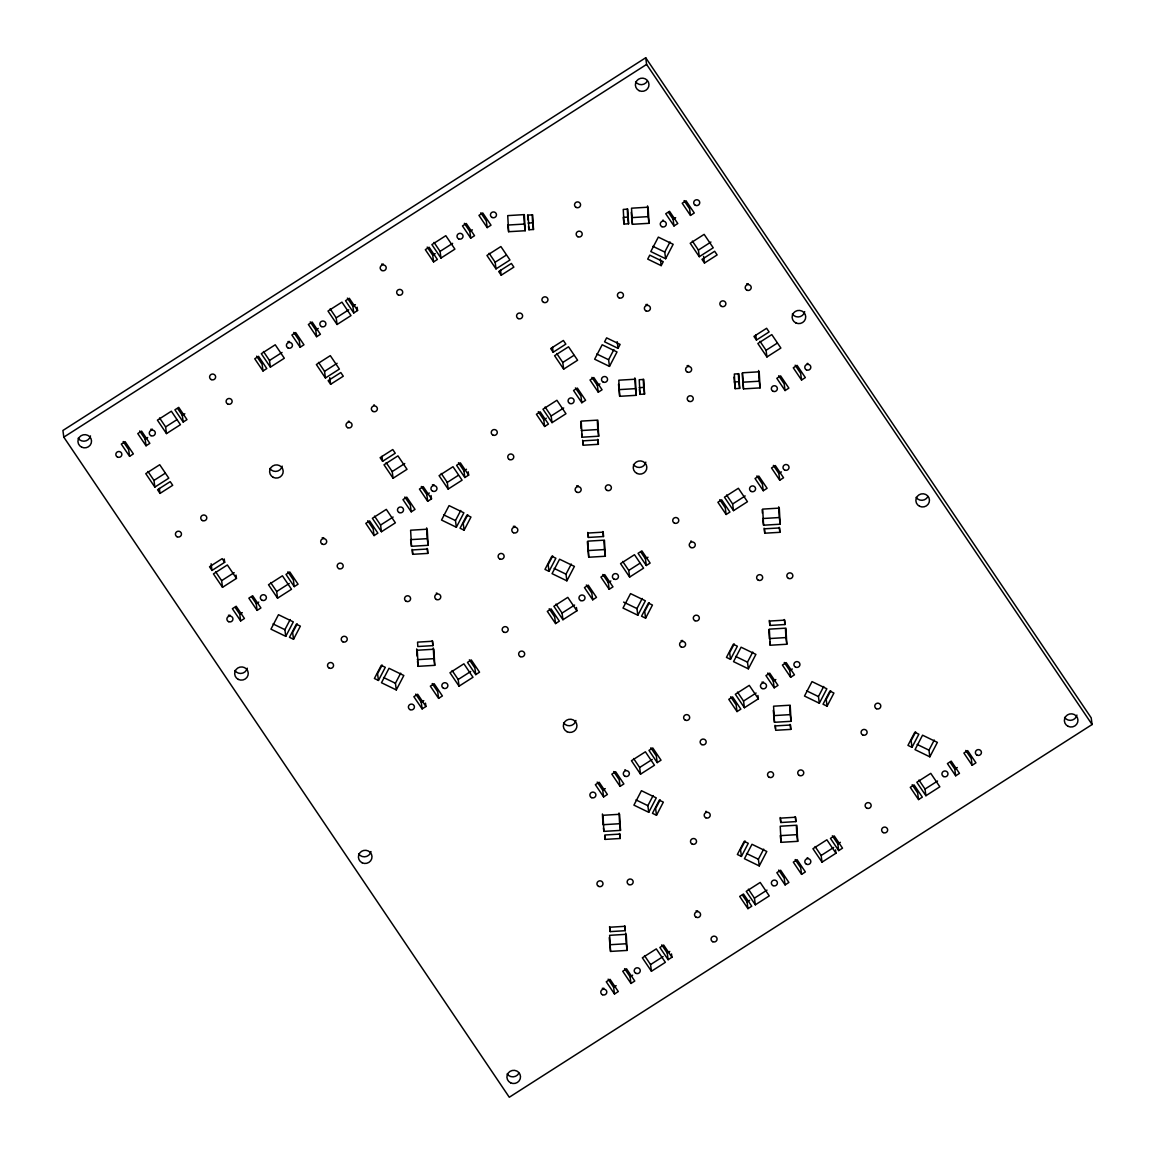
<?xml version="1.0" encoding="UTF-8"?>
<svg xmlns="http://www.w3.org/2000/svg" width="1155" height="1155" viewBox="0 0 1155 1155"><rect width="100%" height="100%" fill="white"/><g stroke="black" fill="none" stroke-linecap="round" stroke-linejoin="round"><path stroke-width="1.5" d="M285.776 636.347L293.312 621.895L278.485 614.705L270.949 629.157L285.776 636.347L284.895 629.677L290.165 619.556M297.21 623.859L292.648 632.608L293.529 639.278L289.486 637.315L296.33 624.191L300.372 626.154L293.529 639.278M456.355 527.243L463.891 512.806L449.064 505.616L441.528 520.053L456.355 527.243L455.474 520.573L460.744 510.467M382.132 665.035L377.57 673.784L378.45 680.454L374.408 678.49L381.251 665.367L385.294 667.316L378.45 680.454M467.804 514.769L463.227 523.518L464.108 530.188L460.065 528.225L466.909 515.101L470.966 517.05L464.108 530.188M396.309 689.925L403.831 675.487L389.004 668.297L381.482 682.735L396.309 689.925L395.429 683.269L400.698 673.148M609.479 366.395L617.015 351.957L602.188 344.768L594.652 359.205L609.479 366.395L608.598 359.725L613.883 349.619M665.627 258.734L673.163 244.297L658.336 237.107L650.799 251.545L665.627 258.734L664.746 252.064L670.03 241.958M618.055 348.348L620.105 344.407L606.62 337.866L604.57 341.808L618.055 348.348L617.174 341.678M661.194 265.636L663.244 261.694L649.76 255.154L647.71 259.095L661.194 265.636L660.314 258.965M552.711 555.945L548.149 564.694L549.029 571.364L544.987 569.401L551.83 556.262L555.873 558.226L549.029 571.364M566.888 580.835L574.41 566.398L559.583 559.208L552.061 573.645L566.888 580.835L566.008 574.165L571.277 564.059M637.834 615.24L645.371 600.802L630.543 593.612L623.007 608.05L637.834 615.24L636.968 608.57L642.238 598.463M649.283 602.751L644.721 611.515L645.602 618.185L641.545 616.221L648.403 603.083L652.445 605.047L645.602 618.185M648.749 812.326L656.271 797.888L641.444 790.699L633.922 805.136L648.749 812.326L647.868 805.656L653.138 795.55M734.205 643.927L729.642 652.691L730.509 659.346L726.466 657.397L733.324 644.259L737.366 646.223L730.509 659.346M660.184 799.838L655.621 808.601L656.502 815.271L652.46 813.308L659.303 800.17L663.345 802.133L656.502 815.271M748.368 668.832L755.904 654.394L741.077 647.204L733.541 661.642L748.368 668.832L747.487 662.162L752.757 652.055M819.328 703.236L826.85 688.799L812.023 681.609L804.501 696.046L819.328 703.236L818.447 696.566L823.717 686.46M745.105 841.013L740.543 849.777L741.409 856.433L737.366 854.483L744.224 841.345L748.267 843.309L741.409 856.433M830.763 690.748L826.2 699.511L827.081 706.167L823.039 704.218L829.882 691.08L833.924 693.043L827.081 706.167M759.268 865.918L766.805 851.48L751.977 844.291L744.441 858.728L759.268 865.918L758.387 859.248L763.672 849.142M915.684 731.923L911.122 740.673L912.002 747.343L907.96 745.379L914.803 732.256L918.846 734.219L912.002 747.343M929.847 756.828L937.384 742.376L922.556 735.186L915.02 749.638L929.847 756.828L928.981 750.158L934.251 740.052M645.717 57.75L62.919 430.469L63.799 437.139L509.283 1097.25L1092.081 724.532L1091.201 717.861L645.717 57.75L646.598 64.42L1092.081 724.532M63.799 437.139L646.598 64.42M146.035 445.787L137.777 433.573L141.589 431.133L149.832 443.361L146.035 445.787L145.155 439.131L147.696 437.5M183.183 422.037L174.925 409.808L178.736 407.383L186.98 419.611L183.183 422.037L182.302 415.367L184.843 413.75M316.614 336.697L308.371 324.483L312.168 322.043L320.411 334.271L316.614 336.697L315.734 330.027L318.275 328.41M357.126 307.187L357.559 310.507L353.762 312.947L352.881 306.277L355.422 304.66M433.587 261.896L425.329 249.668L429.126 247.242L437.384 259.471L433.587 261.896L432.706 255.226L435.233 253.609M470.72 238.147L462.476 225.918L466.274 223.493L474.532 235.707L470.72 238.147L469.854 231.476L472.381 229.859M166.493 433.587L157.412 420.146L171.359 411.223L180.425 424.679L166.493 433.587L165.613 426.917L176.758 419.785M270.386 367.146L261.304 353.704L275.236 344.782L284.318 358.238L270.386 367.146L269.505 360.476L282.037 352.463M337.072 324.497L327.991 311.042L341.938 302.134L351.005 315.575L337.072 324.497L336.192 317.827L348.738 309.8M440.965 258.056L431.883 244.6L445.816 235.692L454.897 249.134L440.965 258.056L440.084 251.386L452.63 243.359M129.562 456.326L133.359 453.901L125.115 441.672L121.318 444.098L129.562 456.326L128.681 449.656L123.181 441.513M262.993 370.986L266.805 368.561L258.547 356.332L254.75 358.772L262.993 370.986L262.127 364.33L256.627 356.173M300.141 347.236L303.953 344.796L295.694 332.582L291.897 335.008L300.141 347.236L299.261 340.566L293.774 332.423M487.193 227.607L491.005 225.182L482.747 212.953L478.95 215.379L487.193 227.607L486.313 220.937L480.827 212.794M154.857 487.092L145.775 473.637L159.722 464.729L168.789 478.17L154.857 487.092L153.976 480.422L165.122 473.29M325.436 377.988L316.369 364.547L330.301 355.639L339.382 369.08L325.436 377.988L324.555 371.332L337.101 363.305M496.015 268.898L486.948 255.457L500.88 246.549L509.961 259.991L496.015 268.898L495.149 262.228L506.294 255.111M160.025 493.402L172.701 485.302L170.218 481.635L157.556 489.734L160.025 493.402L159.376 488.406M330.604 384.312L343.28 376.212L340.797 372.545L328.136 380.645L330.604 384.312L329.738 377.642M501.198 275.222L513.86 267.123L511.391 263.456L498.715 271.555L501.198 275.222L500.534 270.227M673.986 225.961L665.742 213.733L669.539 211.307L677.797 223.536L673.986 225.961L673.12 219.291L675.646 217.674M690.459 215.422L694.271 212.996L686.012 200.768L682.215 203.208L690.459 215.422L689.578 208.752L684.092 200.609M699.28 256.713L690.214 243.272L704.146 234.364L713.227 247.805L699.28 256.713L698.414 250.058L710.946 242.03M224.676 562.312L222.193 558.645L209.531 566.759L212 570.426L224.676 562.312L224.229 558.977M382.579 461.321L395.255 453.222L392.772 449.555L380.111 457.654L382.579 461.321L381.93 456.326M553.158 352.232L565.835 344.132L563.366 340.465L550.69 348.565L553.158 352.232L552.509 347.236M704.463 263.037L717.125 254.937L714.656 251.27L701.98 259.37L704.463 263.037L703.583 256.367M235.995 575.075L236.443 578.41L222.511 587.332L221.63 580.662L234.176 572.635M393.09 478.242L384.009 464.786L397.941 455.879L407.022 469.32L393.09 478.242L392.209 471.572L404.755 463.545M563.669 369.138L554.588 355.697L568.534 346.789L577.601 360.23L563.669 369.138L562.788 362.468L573.934 355.35M240.644 620.914L232.386 608.699L236.183 606.26L244.441 618.488L240.644 620.914L239.764 614.243L242.29 612.626M257.103 610.389L248.859 598.16L252.656 595.735L260.915 607.949L257.103 610.389L256.237 603.719L258.763 602.102M431.046 495.524L431.494 498.859L427.697 501.284L426.816 494.629L429.342 492.997M468.194 471.774L468.641 475.109L464.844 477.535L463.964 470.865L466.49 469.248M544.655 426.484L536.411 414.27L540.208 411.83L548.452 424.058L544.655 426.484L543.774 419.828L546.315 418.197M598.276 392.195L590.017 379.981L593.829 377.541L602.073 389.769L598.276 392.195L597.395 385.525L599.921 383.908M277.561 598.175L268.494 584.733L282.426 575.811L291.508 589.267L277.561 598.175L276.68 591.504L289.226 583.492M381.453 531.733L372.372 518.292L386.319 509.384L395.385 522.825L381.453 531.733L380.573 525.063L393.119 517.05M448.14 489.085L439.073 475.643L453.005 466.721L462.087 480.177L448.14 489.085L447.274 482.415L458.42 475.283M552.032 422.643L542.966 409.202L556.898 400.28L565.964 413.735L552.032 422.643L551.152 415.973L563.698 407.96M294.251 586.625L298.062 584.199L289.804 571.97L286.007 574.396L294.251 586.625L293.384 579.954L287.884 571.812M374.076 535.588L377.873 533.148L369.629 520.919L365.817 523.359L374.076 535.588L373.195 528.918L367.694 520.761M411.223 511.824L415.02 509.398L406.777 497.17L402.965 499.595L411.223 511.824L410.343 505.154L404.842 497.011M581.802 402.734L585.599 400.294L577.356 388.08L573.559 390.506L581.802 402.734L580.922 396.064L575.421 387.921M756.424 340.046L769.1 331.947L766.617 328.28L753.955 336.379L756.424 340.046L755.774 335.051M766.934 356.967L757.853 343.511L771.8 334.603L780.867 348.045L766.934 356.967L766.054 350.297L777.2 343.165M785.068 390.549L788.865 388.123L780.621 375.895L776.824 378.32L785.068 390.549L784.187 383.879L778.687 375.736M801.541 380.024L805.338 377.584L797.094 365.355L793.283 367.795L801.541 380.024L800.66 373.354L795.16 365.197M425.488 703.15L425.921 706.485L422.124 708.91L421.243 702.24L423.784 700.623M609.176 589.281L600.918 577.067L604.729 574.627L612.973 586.856L609.176 589.281L608.295 582.611L610.836 580.994M646.324 565.531L638.065 553.303L641.877 550.877L650.121 563.091L646.324 565.531L645.443 558.861L647.984 557.244M779.755 480.191L771.511 467.963L775.308 465.537L783.552 477.766L779.755 480.191L778.874 473.521L781.415 471.904M459.055 686.171L449.974 672.73L463.906 663.807L472.987 677.263L459.055 686.171L458.174 679.501L470.72 671.488M576.432 607.487L576.879 610.822L562.933 619.73L562.066 613.06L574.598 605.047M629.634 577.081L620.553 563.626L634.485 554.718L643.566 568.159L629.634 577.081L628.753 570.411L639.899 563.279M733.526 510.64L724.445 497.184L738.377 488.276L747.458 501.718L733.526 510.64L732.645 503.97L745.177 495.943M438.597 698.371L442.394 695.945L434.15 683.717L430.339 686.157L438.597 698.371L437.716 691.715L432.215 683.558M475.745 674.621L479.542 672.196L471.298 659.967L467.486 662.393L475.745 674.621L474.864 667.951L469.363 659.808M555.555 623.57L559.352 621.145L551.108 608.916L547.311 611.356L555.555 623.57L554.674 616.914L549.174 608.757M592.703 599.82L596.5 597.38L588.256 585.166L584.459 587.592L592.703 599.82L591.822 593.15L586.321 585.008M726.134 514.48L729.946 512.055L721.687 499.826L717.89 502.252L726.134 514.48L725.253 507.81L719.767 499.667M763.282 490.731L767.093 488.291L758.835 476.077L755.038 478.502L763.282 490.731L762.401 484.06L756.915 475.903M603.603 796.907L595.359 784.678L599.156 782.253L607.4 794.467L603.603 796.907L602.722 790.237L605.263 788.62M774.182 687.817L765.938 675.588L769.735 673.163L777.994 685.377L774.182 687.817L773.316 681.147L775.842 679.53M790.655 677.278L782.411 665.049L786.208 662.624L794.452 674.852L790.655 677.278L789.775 670.607L792.316 668.99M640.534 774.168L631.453 760.712L645.4 751.804L654.466 765.245L640.534 774.168L639.653 767.498L652.2 759.47M757.925 695.483L758.359 698.804L744.426 707.726L743.546 701.056L756.092 693.029M620.076 786.367L623.873 783.942L615.629 771.713L611.832 774.153L620.076 786.367L619.196 779.697L613.695 771.554M657.224 762.618L661.021 760.178L652.777 747.964L648.98 750.389L657.224 762.618L656.343 755.948L650.843 747.79M737.034 711.567L740.846 709.141L732.588 696.913L728.791 699.338L737.034 711.567L736.168 704.897L730.667 696.754M614.503 993.993L606.26 981.764L610.057 979.339L618.315 991.553L614.503 993.993L613.637 987.323L616.164 985.706M630.977 983.454L622.733 971.24L626.53 968.8L634.774 981.028L630.977 983.454L630.096 976.784L632.637 975.167M671.488 953.929L671.921 957.264L668.124 959.704L667.244 953.034L669.785 951.417M747.949 908.653L739.691 896.424L743.488 893.999L751.746 906.227L747.949 908.653L747.068 901.983L749.595 900.366M838.703 850.614L830.459 838.386L834.257 835.946L842.515 848.174L838.703 850.614L837.823 843.944L840.364 842.313M955.676 775.799L947.418 763.585L951.229 761.145L959.473 773.374L955.676 775.799L954.795 769.143L957.322 767.512M651.434 971.254L642.353 957.798L656.3 948.89L665.367 962.332L651.434 971.254L650.554 964.584L663.1 956.557M755.327 904.813L746.245 891.357L760.192 882.449L769.259 895.89L755.327 904.813L754.446 898.142L766.992 890.115M835.513 849.907L835.946 853.242L822.014 862.15L821.133 855.494L833.679 847.467M925.906 795.723L916.825 782.267L930.771 773.359L939.838 786.8L925.906 795.723L925.025 789.053L937.571 781.025M785.097 884.903L788.894 882.463L780.636 870.249L776.839 872.675L785.097 884.903L784.216 878.233L778.715 870.076M801.556 874.364L805.367 871.938L797.109 859.71L793.312 862.135L801.556 874.364L800.689 867.694L795.189 859.551M918.528 799.563L922.325 797.138L914.081 784.909L910.27 787.335L918.528 799.563L917.648 792.893L912.147 784.75M972.149 765.274L975.946 762.834L967.688 750.62L963.891 753.046L972.149 765.274L971.268 758.604L965.768 750.447M528.08 223.088L532.614 222.828L533.48 229.484L528.961 229.758L528.514 226.423M628.594 223.796L627.714 217.126L623.195 217.4L624.061 224.056L628.594 223.796L627.786 209.156L623.252 209.416L624.061 224.056M525.222 230.726L524.341 224.056L507.738 225.052L508.619 231.707L525.222 230.726L524.327 214.613L507.724 215.61L508.619 231.707M631.525 217.631L648.143 216.635L649.023 223.305L632.406 224.301L631.236 212.26M639.148 387.69L643.682 387.416L644.562 394.086L640.029 394.346L639.365 389.351M734.262 381.987L738.796 381.713L739.662 388.383L735.143 388.658L733.988 377.108M618.806 389.639L635.423 388.643L636.29 395.313L619.686 396.309L618.517 384.269M742.607 382.218L759.21 381.222L760.091 387.892L743.488 388.889L742.116 373.267M581.21 430.541L597.814 429.545L598.694 436.215L582.091 437.211L581.644 433.876M583.289 445.224L598.377 444.314L598.146 439.925L583.044 440.835L583.289 445.224L582.625 440.214M428.115 545.304L427.235 538.649L410.631 539.645L411.498 546.301L428.115 545.304L427.22 529.207L410.617 530.203L411.498 546.301M762.69 518.537L779.293 517.541L780.174 524.211L763.571 525.207L762.906 520.212M588.386 537.436L603.488 536.526L603.242 532.137L588.14 533.047L588.386 537.436L587.722 532.441M412.71 554.313L427.798 553.404L427.552 549.015L412.465 549.924L412.71 554.313L412.046 549.318M764.769 533.206L779.87 532.311L779.625 527.922L764.523 528.817L764.769 533.206L764.105 528.21M587.852 550.574L604.455 549.578L605.336 556.248L588.732 557.244L587.346 541.637M432.908 645.631L417.807 646.526L417.561 642.137L432.663 641.242L432.908 645.631L432.244 640.621M769.865 625.433L784.967 624.523L784.721 620.134L769.634 621.044L769.865 625.433L769.216 620.437M417.273 659.664L433.876 658.668L434.756 665.338L418.139 666.334L417.489 661.339M769.764 641.906L770.212 645.241L786.815 644.245L785.934 637.574L769.331 638.571L768.84 629.619M773.59 715.624L790.193 714.627L791.074 721.298L774.471 722.294L773.301 710.253M790.771 729.397L775.669 730.292L775.424 725.903L790.525 725.008L790.771 729.397L790.107 724.387M603.444 828.048L603.892 831.383L620.495 830.387L619.614 823.717L603.011 824.713L602.419 813.986M780.78 822.519L795.867 821.609L795.622 817.22L780.535 818.13L780.78 822.519L780.116 817.523M605.09 839.396L620.192 838.487L619.946 834.098L604.845 835.007L605.09 839.396L604.657 836.061M797.715 841.331L796.834 834.661L780.231 835.657L781.112 842.327L797.715 841.331L796.82 825.233L780.217 826.229L781.112 842.327M610.187 931.609L625.288 930.699L625.043 926.31L609.956 927.22L610.187 931.609L609.537 926.613M609.652 944.747L626.255 943.75L627.136 950.421L610.533 951.417L609.263 937.586M652.893 246.318L664.746 252.064M596.745 353.979L608.598 359.725M443.621 514.827L455.474 520.573M554.14 568.419L566.008 574.165M623.613 602.102L636.968 608.57M735.634 656.415L747.487 662.162M806.58 690.82L818.447 696.566M917.113 744.412L928.981 750.158M273.028 623.917L284.895 629.677M383.561 677.509L395.429 683.269M636.001 799.91L647.868 805.656M746.534 853.502L758.387 859.248M692.365 241.092L698.414 250.058M760.004 341.331L766.054 350.297M668.528 212.506L673.12 219.291M773.374 465.378L778.874 473.521M950.204 762.343L954.795 769.143M726.596 495.004L732.645 503.97M918.976 780.087L925.025 789.053M591.894 377.382L597.395 385.525M784.274 662.465L789.775 670.607M489.099 253.277L495.149 262.228M556.739 353.517L562.788 362.468M464.353 223.319L469.854 231.476M767.815 672.99L773.316 681.147M758.359 698.804L749.277 685.363L735.345 694.271L744.426 707.726M434.035 242.42L440.084 251.386M545.102 407.008L551.152 415.973M737.496 692.09L743.546 701.056M640.866 552.076L645.443 558.861M832.336 835.787L837.823 843.944M427.206 247.083L432.706 255.226M538.273 411.671L543.774 419.828M835.946 853.242L826.879 839.8L812.947 848.708L822.014 862.15M622.704 561.446L628.753 570.411M815.083 846.528L821.133 855.494M602.794 574.468L608.295 582.611M576.879 610.822L567.798 597.366L553.866 606.288L562.933 619.73M556.003 604.094L562.066 613.06M748.397 889.177L754.446 898.142M357.559 310.507L349.315 298.293L345.518 300.719L353.762 312.947M468.641 475.109L460.383 462.881L456.586 465.306L464.844 477.535M347.381 298.12L352.881 306.277M458.463 462.722L463.964 470.865M742.477 895.197L747.068 901.983M330.142 308.861L336.192 317.827M441.224 473.449L447.274 482.415M633.604 758.532L639.653 767.498M431.494 498.859L423.235 486.63L419.438 489.07L427.697 501.284M310.233 321.884L315.734 330.027M421.315 486.472L426.816 494.629M318.506 362.367L324.555 371.332M386.16 462.606L392.209 471.572M597.222 782.094L602.722 790.237M263.456 351.51L269.505 360.476M374.523 516.097L380.573 525.063M671.921 957.264L663.677 945.05L659.88 947.475L668.124 959.704M661.743 944.877L667.244 953.034M452.125 670.535L458.174 679.501M644.504 955.618L650.554 964.584M624.595 968.641L630.096 976.784M425.921 706.485L417.677 694.256L413.865 696.682L422.124 708.91M415.742 694.097L421.243 702.24M608.136 979.166L613.637 987.323M177.726 408.581L182.302 415.367M159.563 417.951L165.613 426.917M270.631 582.539L276.68 591.504M139.654 430.974L145.155 439.131M251.646 596.918L256.237 603.719M236.443 578.41L227.362 564.968L213.43 573.876L222.511 587.332M147.927 471.457L153.976 480.422M215.581 571.696L221.63 580.662M235.172 607.458L239.764 614.243M779.206 527.301L779.87 532.311M784.303 619.528L784.967 624.523M795.217 816.614L795.867 821.609M775.019 725.297L775.453 728.632M597.727 439.319L598.377 444.314M602.823 531.531L603.488 536.526M619.528 833.491L620.192 838.487M624.624 925.704L625.288 930.699M427.148 548.408L427.798 553.404M211.12 563.756L212 570.426M780.174 524.211L779.279 508.113L762.675 509.11L763.571 525.207M786.815 644.245L785.92 628.147L769.317 629.143L770.212 645.241M791.074 721.298L790.193 705.2L773.576 706.196L774.471 722.294M778.701 506.814L779.293 517.541M785.443 628.623L785.934 637.574M789.702 705.691L790.193 714.627M796.344 825.71L796.834 834.661M760.091 387.892L759.196 371.794L742.593 372.791L743.488 388.889M758.618 370.495L759.21 381.222M762.199 509.6L762.401 513.167M739.662 388.383L738.854 373.744L734.335 374.018L735.143 388.658M738.348 373.585L738.796 381.713M649.023 223.305L648.128 207.193L631.525 208.189L632.406 224.301M647.551 205.893L648.143 216.635M644.562 394.086L643.754 379.446L639.22 379.721L640.029 394.346M643.234 379.273L643.682 387.416M627.266 208.983L627.714 217.126M636.29 395.313L635.409 379.201L618.806 380.197L619.686 396.309M634.831 377.902L635.423 388.643M598.694 436.215L597.799 420.117L581.196 421.113L582.091 437.211M605.336 556.248L604.44 540.15L587.837 541.146L588.732 557.244M620.495 830.387L619.6 814.289L602.997 815.286L603.892 831.383M627.136 950.421L626.241 934.323L609.638 935.319L610.533 951.417M597.323 420.608L597.814 429.545M603.964 540.641L604.455 549.578M619.022 812.99L619.614 823.717M625.664 933.023L626.255 943.75M580.72 421.604L581.109 428.75M533.48 229.484L532.672 214.844L528.153 215.119L528.961 229.758M532.152 214.686L532.614 222.828M527.633 214.96L527.893 219.84M523.85 215.104L524.341 224.056M434.756 665.338L433.861 649.24L417.258 650.236L418.139 666.334M426.643 527.907L427.235 538.649M433.284 647.941L433.876 658.668M416.666 648.937L417.071 656.098M383.258 263.99A3.032 2.931 -7.5 0 1 381.699 264.076M807.879 857.717A3.032 2.931 -7.5 0 1 807.114 857.862M682.663 640.462A3.032 2.931 -7.5 0 1 681.104 640.563M691.542 541.161A3.032 2.931 -7.5 0 1 690.748 541.103M437.066 593.136A3.032 2.931 -7.5 0 1 436.272 593.078M514.885 526.218A3.032 2.931 -7.5 0 1 513.311 526.305M578.222 485.692A3.032 2.931 -7.5 0 1 576.663 485.793M807.865 363.377A3.032 2.931 -7.5 0 1 807.085 363.522M688.698 365.529A3.032 2.931 -7.5 0 1 687.138 365.615M434.02 484.652A3.032 2.931 -7.5 0 1 432.446 484.739M748.267 283.668A3.032 2.931 -7.5 0 1 746.708 283.769M663.345 220.172A3.032 2.931 -7.5 0 1 662.566 220.316M647.45 304.4A3.032 2.931 -7.5 0 1 645.89 304.487M289.486 341.447A3.032 2.931 -7.5 0 1 287.927 341.548M374.422 404.943A3.032 2.931 -7.5 0 1 373.643 405.087M349.084 421.156A3.032 2.931 -7.5 0 1 348.305 421.301M152.359 429.155A3.032 2.931 -7.5 0 1 150.8 429.241M804.703 311.648A6.8 6.598 -7.5 0 1 792.344 313.987M647.363 81.023A6.8 6.598 -7.5 0 1 635.597 81.716M645.818 462.159A6.8 6.598 -7.5 0 1 633.46 464.498M247.242 668.168A6.8 6.598 -7.5 0 1 234.884 670.492M90.494 435.897A6.8 6.598 -7.5 0 1 78.136 438.236M370.986 851.524A6.8 6.598 -7.5 0 1 358.628 853.863M575.926 720.46A6.8 6.598 -7.5 0 1 563.568 722.799M927.855 496.65A6.8 6.598 -7.5 0 1 916.088 497.357M518.898 1073.197A6.8 6.598 -7.5 0 1 507.132 1073.905M282.181 466.129A6.8 6.598 -7.5 0 1 269.822 468.454M1076.936 715.061A6.8 6.598 -7.5 0 1 1064.578 717.385M697.62 910.732A3.032 2.931 -7.5 0 1 696.061 910.833M603.848 988.204A3.032 2.931 -7.5 0 1 602.289 988.305M706.485 811.431A3.032 2.931 -7.5 0 1 705.705 811.388M625.62 769.88A3.032 2.931 -7.5 0 1 624.841 769.822M763.542 682.028A3.032 2.931 -7.5 0 1 761.968 682.114M229.989 615.139A3.032 2.931 -7.5 0 1 228.416 615.225M323.747 537.667A3.032 2.931 -7.5 0 1 322.187 537.754M81.644 447.158A6.8 6.598 -7.5 0 0 91.519 440.849A6.8 6.598 -7.5 0 0 81.009 435.753A6.8 6.598 -7.5 0 0 81.644 447.158M117.478 457.048A3.032 2.931 -7.5 0 0 121.867 454.247A3.032 2.931 -7.5 0 0 117.204 451.98A3.032 2.931 -7.5 0 0 117.478 457.048M150.93 435.666A3.032 2.931 -7.5 0 0 155.319 432.851A3.032 2.931 -7.5 0 0 150.641 430.598A3.032 2.931 -7.5 0 0 150.93 435.666M238.378 679.429A6.8 6.598 -7.5 0 0 248.253 673.105A6.8 6.598 -7.5 0 0 237.757 668.023A6.8 6.598 -7.5 0 0 238.378 679.429M399.139 512.546A3.032 2.931 -7.5 0 0 403.528 509.745A3.032 2.931 -7.5 0 0 398.85 507.478A3.032 2.931 -7.5 0 0 399.139 512.546M432.591 491.164A3.032 2.931 -7.5 0 0 436.98 488.348A3.032 2.931 -7.5 0 0 432.302 486.096A3.032 2.931 -7.5 0 0 432.591 491.164M273.316 477.39A6.8 6.598 -7.5 0 0 283.192 471.081A6.8 6.598 -7.5 0 0 272.696 465.985A6.8 6.598 -7.5 0 0 273.316 477.39M288.057 347.958A3.032 2.931 -7.5 0 0 292.446 345.157A3.032 2.931 -7.5 0 0 287.783 342.891A3.032 2.931 -7.5 0 0 288.057 347.958M321.509 326.576A3.032 2.931 -7.5 0 0 325.898 323.761A3.032 2.931 -7.5 0 0 321.234 321.494A3.032 2.931 -7.5 0 0 321.509 326.576M398.331 294.944A3.032 2.931 -7.5 0 0 402.72 292.143A3.032 2.931 -7.5 0 0 398.042 289.876A3.032 2.931 -7.5 0 0 398.331 294.944M458.651 238.868A3.032 2.931 -7.5 0 0 463.04 236.068A3.032 2.931 -7.5 0 0 458.362 233.801A3.032 2.931 -7.5 0 0 458.651 238.868M492.088 217.472A3.032 2.931 -7.5 0 0 496.477 214.671A3.032 2.931 -7.5 0 0 491.813 212.405A3.032 2.931 -7.5 0 0 492.088 217.472M569.718 403.456A3.032 2.931 -7.5 0 0 574.107 400.655A3.032 2.931 -7.5 0 0 569.444 398.388A3.032 2.931 -7.5 0 0 569.718 403.456M603.17 382.074A3.032 2.931 -7.5 0 0 607.559 379.259A3.032 2.931 -7.5 0 0 602.881 376.992A3.032 2.931 -7.5 0 0 603.17 382.074M661.916 226.683A3.032 2.931 -7.5 0 0 666.305 223.882A3.032 2.931 -7.5 0 0 661.627 221.616A3.032 2.931 -7.5 0 0 661.916 226.683M695.353 205.301A3.032 2.931 -7.5 0 0 699.742 202.486A3.032 2.931 -7.5 0 0 695.079 200.219A3.032 2.931 -7.5 0 0 695.353 205.301M639.09 90.653A6.8 6.598 -7.5 0 0 648.966 84.344A6.8 6.598 -7.5 0 0 638.455 79.247A6.8 6.598 -7.5 0 0 639.09 90.653M410.039 709.632A3.032 2.931 -7.5 0 0 414.428 706.831A3.032 2.931 -7.5 0 0 409.765 704.564A3.032 2.931 -7.5 0 0 410.039 709.632M443.491 688.25A3.032 2.931 -7.5 0 0 447.88 685.435A3.032 2.931 -7.5 0 0 443.202 683.183A3.032 2.931 -7.5 0 0 443.491 688.25M806.435 369.889A3.032 2.931 -7.5 0 0 810.824 367.073A3.032 2.931 -7.5 0 0 806.147 364.821A3.032 2.931 -7.5 0 0 806.435 369.889M795.838 322.909A6.8 6.598 -7.5 0 0 805.714 316.6A6.8 6.598 -7.5 0 0 795.203 311.504A6.8 6.598 -7.5 0 0 795.838 322.909M688.885 401.305A3.032 2.931 -7.5 0 0 693.274 398.504A3.032 2.931 -7.5 0 0 688.611 396.237A3.032 2.931 -7.5 0 0 688.885 401.305M687.268 372.04A3.032 2.931 -7.5 0 0 691.657 369.225A3.032 2.931 -7.5 0 0 686.98 366.958A3.032 2.931 -7.5 0 0 687.268 372.04M580.619 600.542A3.032 2.931 -7.5 0 0 585.008 597.741A3.032 2.931 -7.5 0 0 580.344 595.475A3.032 2.931 -7.5 0 0 580.619 600.542M636.954 473.435A6.8 6.598 -7.5 0 0 646.829 467.111A6.8 6.598 -7.5 0 0 636.318 462.014A6.8 6.598 -7.5 0 0 636.954 473.435M614.07 579.16A3.032 2.931 -7.5 0 0 618.459 576.345A3.032 2.931 -7.5 0 0 613.781 574.078A3.032 2.931 -7.5 0 0 614.07 579.16M784.649 470.056A3.032 2.931 -7.5 0 0 789.038 467.255A3.032 2.931 -7.5 0 0 784.375 464.989A3.032 2.931 -7.5 0 0 784.649 470.056M751.198 491.452A3.032 2.931 -7.5 0 0 755.587 488.652A3.032 2.931 -7.5 0 0 750.923 486.385A3.032 2.931 -7.5 0 0 751.198 491.452M919.582 506.28A6.8 6.598 -7.5 0 0 929.457 499.971A6.8 6.598 -7.5 0 0 918.947 494.874A6.8 6.598 -7.5 0 0 919.582 506.28M362.136 862.785A6.8 6.598 -7.5 0 0 371.997 856.476A6.8 6.598 -7.5 0 0 361.501 851.379A6.8 6.598 -7.5 0 0 362.136 862.785M510.626 1082.827A6.8 6.598 -7.5 0 0 520.501 1076.518A6.8 6.598 -7.5 0 0 509.99 1071.421A6.8 6.598 -7.5 0 0 510.626 1082.827M591.519 797.629A3.032 2.931 -7.5 0 0 595.908 794.828A3.032 2.931 -7.5 0 0 591.245 792.561A3.032 2.931 -7.5 0 0 591.519 797.629M1068.072 726.322A6.8 6.598 -7.5 0 0 1077.947 720.013A6.8 6.598 -7.5 0 0 1067.451 714.916A6.8 6.598 -7.5 0 0 1068.072 726.322M977.043 755.139A3.032 2.931 -7.5 0 0 981.432 752.338A3.032 2.931 -7.5 0 0 976.755 750.071A3.032 2.931 -7.5 0 0 977.043 755.139M943.592 776.535A3.032 2.931 -7.5 0 0 947.981 773.72A3.032 2.931 -7.5 0 0 943.303 771.453A3.032 2.931 -7.5 0 0 943.592 776.535M883.272 832.611A3.032 2.931 -7.5 0 0 887.661 829.795A3.032 2.931 -7.5 0 0 882.998 827.543A3.032 2.931 -7.5 0 0 883.272 832.611M866.77 808.154A3.032 2.931 -7.5 0 0 871.159 805.353A3.032 2.931 -7.5 0 0 866.495 803.086A3.032 2.931 -7.5 0 0 866.77 808.154M806.45 864.229A3.032 2.931 -7.5 0 0 810.839 861.428A3.032 2.931 -7.5 0 0 806.176 859.161A3.032 2.931 -7.5 0 0 806.45 864.229M773.013 885.625A3.032 2.931 -7.5 0 0 777.402 882.824A3.032 2.931 -7.5 0 0 772.724 880.558A3.032 2.931 -7.5 0 0 773.013 885.625M799.375 775.481A3.032 2.931 -7.5 0 0 803.765 772.681A3.032 2.931 -7.5 0 0 799.101 770.414A3.032 2.931 -7.5 0 0 799.375 775.481M769.187 777.286A3.032 2.931 -7.5 0 0 773.576 774.485A3.032 2.931 -7.5 0 0 768.898 772.219A3.032 2.931 -7.5 0 0 769.187 777.286M862.727 734.97A3.032 2.931 -7.5 0 0 867.116 732.169A3.032 2.931 -7.5 0 0 862.439 729.902A3.032 2.931 -7.5 0 0 862.727 734.97M876.414 708.708A3.032 2.931 -7.5 0 0 880.803 705.907A3.032 2.931 -7.5 0 0 876.14 703.64A3.032 2.931 -7.5 0 0 876.414 708.708M705.835 817.798A3.032 2.931 -7.5 0 0 710.224 814.997A3.032 2.931 -7.5 0 0 705.561 812.73A3.032 2.931 -7.5 0 0 705.835 817.798M692.148 844.06A3.032 2.931 -7.5 0 0 696.537 841.259A3.032 2.931 -7.5 0 0 691.859 838.992A3.032 2.931 -7.5 0 0 692.148 844.06M696.191 917.258A3.032 2.931 -7.5 0 0 700.58 914.442A3.032 2.931 -7.5 0 0 695.916 912.176A3.032 2.931 -7.5 0 0 696.191 917.258M628.796 884.571A3.032 2.931 -7.5 0 0 633.185 881.77A3.032 2.931 -7.5 0 0 628.508 879.504A3.032 2.931 -7.5 0 0 628.796 884.571M598.608 886.39A3.032 2.931 -7.5 0 0 602.997 883.575A3.032 2.931 -7.5 0 0 598.319 881.308A3.032 2.931 -7.5 0 0 598.608 886.39M624.971 776.247A3.032 2.931 -7.5 0 0 629.36 773.431A3.032 2.931 -7.5 0 0 624.696 771.165A3.032 2.931 -7.5 0 0 624.971 776.247M685.29 720.171A3.032 2.931 -7.5 0 0 689.679 717.356A3.032 2.931 -7.5 0 0 685.002 715.089A3.032 2.931 -7.5 0 0 685.29 720.171M701.792 744.614A3.032 2.931 -7.5 0 0 706.181 741.813A3.032 2.931 -7.5 0 0 701.504 739.547A3.032 2.931 -7.5 0 0 701.792 744.614M762.112 688.539A3.032 2.931 -7.5 0 0 766.501 685.738A3.032 2.931 -7.5 0 0 761.824 683.471A3.032 2.931 -7.5 0 0 762.112 688.539M795.55 667.142A3.032 2.931 -7.5 0 0 799.939 664.342A3.032 2.931 -7.5 0 0 795.275 662.075A3.032 2.931 -7.5 0 0 795.55 667.142M635.871 973.333A3.032 2.931 -7.5 0 0 640.26 970.518A3.032 2.931 -7.5 0 0 635.597 968.251A3.032 2.931 -7.5 0 0 635.871 973.333M602.419 994.715A3.032 2.931 -7.5 0 0 606.808 991.914A3.032 2.931 -7.5 0 0 602.145 989.647A3.032 2.931 -7.5 0 0 602.419 994.715M712.693 941.7A3.032 2.931 -7.5 0 0 717.082 938.9A3.032 2.931 -7.5 0 0 712.404 936.633A3.032 2.931 -7.5 0 0 712.693 941.7M681.233 646.973A3.032 2.931 -7.5 0 0 685.622 644.172A3.032 2.931 -7.5 0 0 680.959 641.906A3.032 2.931 -7.5 0 0 681.233 646.973M694.935 620.711A3.032 2.931 -7.5 0 0 699.324 617.911A3.032 2.931 -7.5 0 0 694.66 615.644A3.032 2.931 -7.5 0 0 694.935 620.711M758.286 580.2A3.032 2.931 -7.5 0 0 762.675 577.399A3.032 2.931 -7.5 0 0 757.998 575.132A3.032 2.931 -7.5 0 0 758.286 580.2M788.475 578.395A3.032 2.931 -7.5 0 0 792.864 575.594A3.032 2.931 -7.5 0 0 788.201 573.328A3.032 2.931 -7.5 0 0 788.475 578.395M690.892 547.528A3.032 2.931 -7.5 0 0 695.281 544.727A3.032 2.931 -7.5 0 0 690.603 542.46A3.032 2.931 -7.5 0 0 690.892 547.528M674.39 523.085A3.032 2.931 -7.5 0 0 678.779 520.27A3.032 2.931 -7.5 0 0 674.101 518.003A3.032 2.931 -7.5 0 0 674.39 523.085M503.811 632.175A3.032 2.931 -7.5 0 0 508.2 629.36A3.032 2.931 -7.5 0 0 503.522 627.107A3.032 2.931 -7.5 0 0 503.811 632.175M520.299 656.618A3.032 2.931 -7.5 0 0 524.688 653.817A3.032 2.931 -7.5 0 0 520.024 651.55A3.032 2.931 -7.5 0 0 520.299 656.618M567.062 731.736A6.8 6.598 -7.5 0 0 576.937 725.412A6.8 6.598 -7.5 0 0 566.426 720.316A6.8 6.598 -7.5 0 0 567.062 731.736M606.996 490.399A3.032 2.931 -7.5 0 0 611.385 487.598A3.032 2.931 -7.5 0 0 606.707 485.331A3.032 2.931 -7.5 0 0 606.996 490.399M576.793 492.218A3.032 2.931 -7.5 0 0 581.182 489.402A3.032 2.931 -7.5 0 0 576.518 487.136A3.032 2.931 -7.5 0 0 576.793 492.218M513.455 532.729A3.032 2.931 -7.5 0 0 517.844 529.914A3.032 2.931 -7.5 0 0 513.167 527.647A3.032 2.931 -7.5 0 0 513.455 532.729M499.754 558.977A3.032 2.931 -7.5 0 0 504.143 556.176A3.032 2.931 -7.5 0 0 499.48 553.909A3.032 2.931 -7.5 0 0 499.754 558.977M436.402 599.488A3.032 2.931 -7.5 0 0 440.791 596.687A3.032 2.931 -7.5 0 0 436.128 594.421A3.032 2.931 -7.5 0 0 436.402 599.488M406.214 601.307A3.032 2.931 -7.5 0 0 410.603 598.492A3.032 2.931 -7.5 0 0 405.939 596.24A3.032 2.931 -7.5 0 0 406.214 601.307M342.862 641.819A3.032 2.931 -7.5 0 0 347.251 639.004A3.032 2.931 -7.5 0 0 342.587 636.752A3.032 2.931 -7.5 0 0 342.862 641.819M329.175 668.081A3.032 2.931 -7.5 0 0 333.564 665.266A3.032 2.931 -7.5 0 0 328.901 662.999A3.032 2.931 -7.5 0 0 329.175 668.081M338.819 568.621A3.032 2.931 -7.5 0 0 343.208 565.82A3.032 2.931 -7.5 0 0 338.545 563.553A3.032 2.931 -7.5 0 0 338.819 568.621M322.317 544.178A3.032 2.931 -7.5 0 0 326.706 541.377A3.032 2.931 -7.5 0 0 322.043 539.111A3.032 2.931 -7.5 0 0 322.317 544.178M509.398 459.531A3.032 2.931 -7.5 0 0 513.787 456.73A3.032 2.931 -7.5 0 0 509.124 454.464A3.032 2.931 -7.5 0 0 509.398 459.531M492.896 435.089A3.032 2.931 -7.5 0 0 497.285 432.273A3.032 2.931 -7.5 0 0 492.622 430.021A3.032 2.931 -7.5 0 0 492.896 435.089M261.997 600.254A3.032 2.931 -7.5 0 0 266.386 597.453A3.032 2.931 -7.5 0 0 261.723 595.186A3.032 2.931 -7.5 0 0 261.997 600.254M228.56 621.65A3.032 2.931 -7.5 0 0 232.949 618.835A3.032 2.931 -7.5 0 0 228.271 616.568A3.032 2.931 -7.5 0 0 228.56 621.65M746.837 290.179A3.032 2.931 -7.5 0 0 751.226 287.378A3.032 2.931 -7.5 0 0 746.563 285.112A3.032 2.931 -7.5 0 0 746.837 290.179M721.5 306.393A3.032 2.931 -7.5 0 0 725.889 303.577A3.032 2.931 -7.5 0 0 721.225 301.325A3.032 2.931 -7.5 0 0 721.5 306.393M646.02 310.912A3.032 2.931 -7.5 0 0 650.409 308.111A3.032 2.931 -7.5 0 0 645.732 305.844A3.032 2.931 -7.5 0 0 646.02 310.912M619.066 297.846A3.032 2.931 -7.5 0 0 623.455 295.03A3.032 2.931 -7.5 0 0 618.777 292.778A3.032 2.931 -7.5 0 0 619.066 297.846M576.186 207.438A3.032 2.931 -7.5 0 0 580.575 204.637A3.032 2.931 -7.5 0 0 575.912 202.37A3.032 2.931 -7.5 0 0 576.186 207.438M577.818 236.717A3.032 2.931 -7.5 0 0 582.207 233.916A3.032 2.931 -7.5 0 0 577.529 231.65A3.032 2.931 -7.5 0 0 577.818 236.717M543.572 302.365A3.032 2.931 -7.5 0 0 547.961 299.564A3.032 2.931 -7.5 0 0 543.298 297.297A3.032 2.931 -7.5 0 0 543.572 302.365M518.234 318.578A3.032 2.931 -7.5 0 0 522.623 315.763A3.032 2.931 -7.5 0 0 517.96 313.496A3.032 2.931 -7.5 0 0 518.234 318.578M372.993 411.454A3.032 2.931 -7.5 0 0 377.382 408.653A3.032 2.931 -7.5 0 0 372.719 406.387A3.032 2.931 -7.5 0 0 372.993 411.454M347.655 427.668A3.032 2.931 -7.5 0 0 352.044 424.852A3.032 2.931 -7.5 0 0 347.381 422.6A3.032 2.931 -7.5 0 0 347.655 427.668M202.414 520.558A3.032 2.931 -7.5 0 0 206.803 517.743A3.032 2.931 -7.5 0 0 202.125 515.477A3.032 2.931 -7.5 0 0 202.414 520.558M177.076 536.757A3.032 2.931 -7.5 0 0 181.465 533.957A3.032 2.931 -7.5 0 0 176.787 531.69A3.032 2.931 -7.5 0 0 177.076 536.757M211.25 379.591A3.032 2.931 -7.5 0 0 215.639 376.775A3.032 2.931 -7.5 0 0 210.961 374.523A3.032 2.931 -7.5 0 0 211.25 379.591M227.752 404.033A3.032 2.931 -7.5 0 0 232.141 401.233A3.032 2.931 -7.5 0 0 227.463 398.966A3.032 2.931 -7.5 0 0 227.752 404.033M381.829 270.501A3.032 2.931 -7.5 0 0 386.218 267.686A3.032 2.931 -7.5 0 0 381.554 265.419A3.032 2.931 -7.5 0 0 381.829 270.501M772.984 391.271A3.032 2.931 -7.5 0 0 777.373 388.47A3.032 2.931 -7.5 0 0 772.709 386.203A3.032 2.931 -7.5 0 0 772.984 391.271"/></g></svg>
